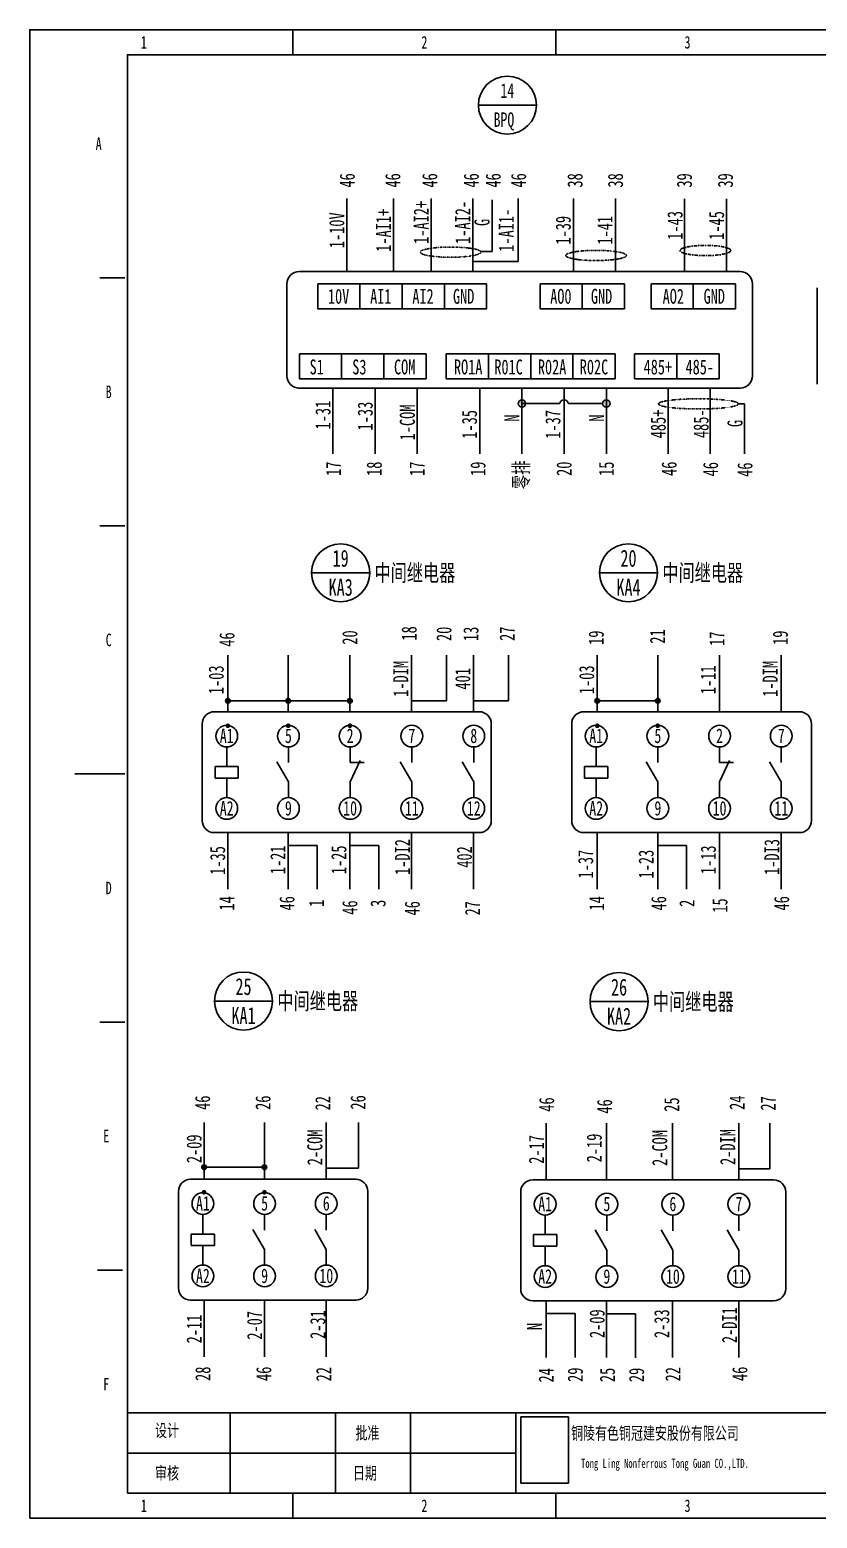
# Model space of a CAD drawing. Header units: millimetres. Extents: x 401220 to 2750366, y -101310 to 943175.
# Drawn here: x 1178257 to 1201419, y 390497 to 434274 of the extents above; entities that cross this region are included whole.
import ezdxf
from ezdxf.enums import TextEntityAlignment as Align

# ---------------------------------------------------------------- set-up
doc = ezdxf.new("R2010")
doc.units = ezdxf.units.MM
doc.linetypes.add('DASHDOT', pattern=[1, 0.5, -0.25, 0, -0.25])
doc.styles.add('IDQSTYLE', font='NSimSun.ttf', dxfattribs={"width": 0.7})
picture_1 = doc.add_image_def('image1.png', size_in_pixel=(137, 191))

msp = doc.modelspace()

# ---------------------------------------------------------------- hatches: boundary and pattern name
h = msp.add_hatch(color=256)
h.dxf.hatch_style = 1
h.paths.add_polyline_path([(1192733.39054, 423387.59762, 0.4142135624), (1192625.41097, 423279.61805, 0.4142135624), (1192733.39054, 423171.63848)])
h.paths.add_polyline_path([(1192841.37011, 423279.61805), (1192733.39054, 423279.61805), (1192733.39054, 423171.63848, 0.4142135624)])
h.paths.add_polyline_path([(1192733.39054, 423387.59762), (1192733.39054, 423279.61805), (1192841.37011, 423279.61805, 0.4142135624)])
h.paths.add_polyline_path([(1195215.88533, 423387.59762, 0.4142135624), (1195107.90576, 423279.61805, 0.4142135624), (1195215.88533, 423171.63848)])
h.paths.add_polyline_path([(1195215.88533, 423387.59762), (1195215.88533, 423171.63848, 0.4142135624), (1195323.8649, 423279.61805, 0.4142135624)])
h = msp.add_hatch(color=256)
h.dxf.hatch_style = 1
h.paths.add_polyline_path([(1184083.39217, 414609.13061, 0.4142135624), (1184014.01341, 414539.75186), (1184083.39217, 414539.75186)])
h.paths.add_polyline_path([(1184083.39217, 414539.75186), (1184014.01341, 414539.75186, 0.4142135624), (1184083.39217, 414470.3731)])
h.paths.add_polyline_path([(1184152.77093, 414539.75186, 0.4142135624), (1184083.39217, 414609.13061), (1184083.39217, 414470.3731, 0.4142135624)])
h = msp.add_hatch(color=256)
h.dxf.hatch_style = 1
h.paths.add_polyline_path([(1185858.72736, 414609.13061, 0.4142135624), (1185789.3486, 414539.75186), (1185858.72736, 414539.75186)])
h.paths.add_polyline_path([(1185858.72736, 414539.75186), (1185789.3486, 414539.75186, 0.4142135624), (1185858.72736, 414470.3731)])
h.paths.add_polyline_path([(1185928.10611, 414539.75186, 0.4142135624), (1185858.72736, 414609.13061), (1185858.72736, 414470.3731, 0.4142135624)])
h = msp.add_hatch(color=256)
h.dxf.hatch_style = 1
h.paths.add_polyline_path([(1187673.45888, 414609.13061, 0.4142135624), (1187604.08012, 414539.75186), (1187673.45888, 414539.75186)])
h.paths.add_polyline_path([(1187673.45888, 414539.75186), (1187604.08012, 414539.75186, 0.4142135624), (1187673.45888, 414470.3731)])
h.paths.add_polyline_path([(1187742.83764, 414539.75186, 0.4142135624), (1187673.45888, 414609.13061), (1187673.45888, 414470.3731, 0.4142135624)])
h = msp.add_hatch(color=256)
h.dxf.hatch_style = 1
h.paths.add_polyline_path([(1194950.65404, 414609.13061, 0.4142135624), (1194881.27529, 414539.75186), (1194950.65404, 414539.75186)])
h.paths.add_polyline_path([(1194950.65404, 414539.75186), (1194881.27529, 414539.75186, 0.4142135624), (1194950.65404, 414470.3731)])
h.paths.add_polyline_path([(1195020.0328, 414539.75186, 0.4142135624), (1194950.65404, 414609.13061), (1194950.65404, 414470.3731, 0.4142135624)])
h = msp.add_hatch(color=256)
h.dxf.hatch_style = 1
h.paths.add_polyline_path([(1196725.98923, 414609.13061, 0.4142135624), (1196656.61047, 414539.75186), (1196725.98923, 414539.75186)])
h.paths.add_polyline_path([(1196725.98923, 414539.75186), (1196656.61047, 414539.75186, 0.4142135624), (1196725.98923, 414470.3731)])
h.paths.add_polyline_path([(1196795.36799, 414539.75186, 0.4142135624), (1196725.98923, 414609.13061), (1196725.98923, 414470.3731, 0.4142135624)])
h = msp.add_hatch(color=256)
h.dxf.hatch_style = 1
h.paths.add_polyline_path([(1184083.39217, 413874.1064, 0.4142135624), (1184014.01341, 413804.72764), (1184083.39217, 413804.72764)])
h.paths.add_polyline_path([(1184083.39217, 413804.72764), (1184014.01341, 413804.72764, 0.4142135624), (1184083.39217, 413735.34888)])
h.paths.add_polyline_path([(1184152.77093, 413804.72764, 0.4142135624), (1184083.39217, 413874.1064), (1184083.39217, 413735.34888, 0.4142135624)])
h = msp.add_hatch(color=256)
h.dxf.hatch_style = 1
h.paths.add_polyline_path([(1185858.72736, 413874.1064, 0.4142135624), (1185789.3486, 413804.72764), (1185858.72736, 413804.72764)])
h.paths.add_polyline_path([(1185858.72736, 413804.72764), (1185789.3486, 413804.72764, 0.4142135624), (1185858.72736, 413735.34888)])
h.paths.add_polyline_path([(1185928.10611, 413804.72764, 0.4142135624), (1185858.72736, 413874.1064), (1185858.72736, 413735.34888, 0.4142135624)])
h = msp.add_hatch(color=256)
h.dxf.hatch_style = 1
h.paths.add_polyline_path([(1187673.45888, 413874.1064, 0.4142135624), (1187604.08012, 413804.72764), (1187673.45888, 413804.72764)])
h.paths.add_polyline_path([(1187673.45888, 413804.72764), (1187604.08012, 413804.72764, 0.4142135624), (1187673.45888, 413735.34888)])
h.paths.add_polyline_path([(1187742.83764, 413804.72764, 0.4142135624), (1187673.45888, 413874.1064), (1187673.45888, 413735.34888, 0.4142135624)])
h = msp.add_hatch(color=256)
h.dxf.hatch_style = 1
h.paths.add_polyline_path([(1194950.65404, 413874.1064, 0.4142135624), (1194881.27529, 413804.72764), (1194950.65404, 413804.72764)])
h.paths.add_polyline_path([(1194950.65404, 413804.72764), (1194881.27529, 413804.72764, 0.4142135624), (1194950.65404, 413735.34888)])
h.paths.add_polyline_path([(1195020.0328, 413804.72764, 0.4142135624), (1194950.65404, 413874.1064), (1194950.65404, 413735.34888, 0.4142135624)])
h = msp.add_hatch(color=256)
h.dxf.hatch_style = 1
h.paths.add_polyline_path([(1196725.98923, 413874.1064, 0.4142135624), (1196656.61047, 413804.72764), (1196725.98923, 413804.72764)])
h.paths.add_polyline_path([(1196725.98923, 413804.72764), (1196656.61047, 413804.72764, 0.4142135624), (1196725.98923, 413735.34888)])
h.paths.add_polyline_path([(1196795.36799, 413804.72764, 0.4142135624), (1196725.98923, 413874.1064), (1196725.98923, 413735.34888, 0.4142135624)])
h = msp.add_hatch(color=256)
h.dxf.hatch_style = 1
h.paths.add_polyline_path([(1183382.90829, 400887.61359, 0.4142135624), (1183313.52953, 400818.23484), (1183382.90829, 400818.23484)])
h.paths.add_polyline_path([(1183382.90829, 400818.23484), (1183313.52953, 400818.23484, 0.4142135624), (1183382.90829, 400748.85608)])
h.paths.add_polyline_path([(1183452.28705, 400818.23484, 0.4142135624), (1183382.90829, 400887.61359), (1183382.90829, 400748.85608, 0.4142135624)])
h = msp.add_hatch(color=256)
h.dxf.hatch_style = 1
h.paths.add_polyline_path([(1185158.24347, 400887.61359, 0.4142135624), (1185088.86472, 400818.23484), (1185158.24347, 400818.23484)])
h.paths.add_polyline_path([(1185158.24347, 400818.23484), (1185088.86472, 400818.23484, 0.4142135624), (1185158.24347, 400748.85608)])
h.paths.add_polyline_path([(1185227.62223, 400818.23484, 0.4142135624), (1185158.24347, 400887.61359), (1185158.24347, 400748.85608, 0.4142135624)])
h = msp.add_hatch(color=256)
h.dxf.hatch_style = 1
h.paths.add_polyline_path([(1183382.90829, 400152.58938, 0.4142135624), (1183313.52953, 400083.21062), (1183382.90829, 400083.21062)])
h.paths.add_polyline_path([(1183382.90829, 400083.21062), (1183313.52953, 400083.21062, 0.4142135624), (1183382.90829, 400013.83186)])
h.paths.add_polyline_path([(1183452.28705, 400083.21062, 0.4142135624), (1183382.90829, 400152.58938), (1183382.90829, 400013.83186, 0.4142135624)])
h = msp.add_hatch(color=256)
h.dxf.hatch_style = 1
h.paths.add_polyline_path([(1185158.24347, 400152.58938, 0.4142135624), (1185088.86472, 400083.21062), (1185158.24347, 400083.21062)])
h.paths.add_polyline_path([(1185158.24347, 400083.21062), (1185088.86472, 400083.21062, 0.4142135624), (1185158.24347, 400013.83186)])
h.paths.add_polyline_path([(1185227.62223, 400083.21062, 0.4142135624), (1185158.24347, 400152.58938), (1185158.24347, 400013.83186, 0.4142135624)])

# ---------------------------------------------------------------- linework, layer by layer
at = {"ltscale": 4}
for p, q in [((1185995.28085, 433536.69009), (1185995.28085, 434273.6704)), ((1193733.57415, 433536.69009), (1193733.57415, 434273.6704)), ((1180320.53243, 426977.56529), (1181057.51274, 426977.56529)), ((1180320.53243, 419681.46018), (1181057.51274, 419681.46018)), ((1179583.55211, 412385.35507), (1181057.51274, 412385.35507)), ((1180320.53243, 405089.24995), (1181057.51274, 405089.24995)), ((1180246.83439, 397793.14484), (1180983.81471, 397793.14484)), ((1181131.21077, 393592.35705), (1241710.99261, 393592.35705)), ((1184152.83006, 393592.35705), (1184152.83006, 391234.02004)), ((1187248.14738, 393592.35705), (1187248.14738, 391234.02004)), ((1189459.08832, 393592.35705), (1189459.08832, 391234.02004)), ((1192554.40564, 393592.35705), (1192554.40564, 391234.02004)), ((1181131.21077, 392413.18855), (1192554.40564, 392413.18855)), ((1185995.28085, 390497.03973), (1185995.28085, 391234.02004)), ((1193733.57415, 390497.03973), (1193733.57415, 391234.02004))]:
    msp.add_line(p, q, dxfattribs=at)
for p, q in [((1191452.95048, 432056.76737), (1193157.88285, 432056.76737)), ((1187579.90659, 427379.63578), (1187579.90659, 429311.06327)), ((1187579.90659, 427165.72007), (1187579.90659, 429097.14755)), ((1188952.17738, 427379.63578), (1188952.17738, 429311.06327)), ((1188952.17738, 427165.72007), (1188952.17738, 429097.14755)), ((1190063.715, 427379.63578), (1190063.715, 429311.06327)), ((1190063.715, 427165.72007), (1190063.715, 429097.14755)), ((1191286.27622, 427379.63578), (1191286.27622, 429311.06327)), ((1191286.27622, 427165.72007), (1191286.27622, 429097.14755)), ((1191855.49872, 427751.71452), (1191855.49872, 429274.77773)), ((1192626.76228, 427457.38665), (1192626.76228, 429311.06327)), ((1194248.37533, 427379.63578), (1194248.37533, 429311.06327)), ((1194248.37533, 427165.72007), (1194248.37533, 429097.14755)), ((1195489.62272, 427379.63578), (1195489.62272, 429311.06327)), ((1195489.62272, 427165.72007), (1195489.62272, 429097.14755)), ((1197513.91359, 427365.59559), (1197513.91359, 429297.02307)), ((1197513.91359, 427165.72007), (1197513.91359, 429097.14755)), ((1198755.16098, 427365.59559), (1198755.16098, 429297.02307)), ((1198755.16098, 427165.72007), (1198755.16098, 429097.14755)), ((1191521.44426, 427751.71452), (1191855.49872, 427751.71452)), ((1191286.27622, 427457.38665), (1192495.89243, 427457.38665)), ((1192495.89243, 427457.38665), (1192626.76228, 427457.38665)), ((1186188.04206, 427165.72007), (1199148.15252, 427165.72007)), ((1186727.92396, 426800.1153), (1186727.92396, 426068.90576)), ((1187599.33849, 426800.1153), (1186868.12895, 426800.1153)), ((1187969.17136, 426800.1153), (1187969.17136, 426068.90576)), ((1187969.17136, 426800.1153), (1187969.17136, 426068.90576)), ((1187969.17136, 426068.90576), (1187969.17136, 426800.1153)), ((1188840.58589, 426800.1153), (1188109.37634, 426800.1153)), ((1189210.41875, 426800.1153), (1189210.41875, 426068.90576)), ((1189210.41875, 426800.1153), (1189210.41875, 426068.90576)), ((1189210.41875, 426068.90576), (1189210.41875, 426800.1153)), ((1190081.83328, 426800.1153), (1189350.62374, 426800.1153)), ((1191182.87569, 426800.1153), (1190451.66615, 426800.1153)), ((1190451.66615, 426800.1153), (1190451.66615, 426068.90576)), ((1190451.66615, 426068.90576), (1190451.66615, 426800.1153)), ((1193265.36931, 426800.1153), (1193265.36931, 426068.90576)), ((1194136.78384, 426800.1153), (1193405.57429, 426800.1153)), ((1195237.82625, 426800.1153), (1194506.6167, 426800.1153)), ((1194506.6167, 426800.1153), (1194506.6167, 426068.90576)), ((1194506.6167, 426068.90576), (1194506.6167, 426800.1153)), ((1201419.09169, 426681.08307), (1201419.09169, 423846.365)), ((1186868.12895, 426068.90576), (1187599.33849, 426068.90576)), ((1188109.37634, 426068.90576), (1188840.58589, 426068.90576)), ((1189350.62374, 426068.90576), (1190081.83328, 426068.90576)), ((1190451.66615, 426068.90576), (1191182.87569, 426068.90576)), ((1190591.87114, 426068.90576), (1191323.08068, 426068.90576)), ((1193405.57429, 426068.90576), (1194136.78384, 426068.90576)), ((1194506.6167, 426068.90576), (1195237.82625, 426068.90576)), ((1194646.82169, 426068.90576), (1195378.03123, 426068.90576)), ((1196671.11256, 426068.90576), (1197402.3221, 426068.90576)), ((1197912.35995, 426068.90576), (1198643.56949, 426068.90576)), ((1187430.21257, 424739.48911), (1187430.21257, 424008.27957)), ((1187430.21257, 424008.27957), (1187430.21257, 424739.48911)), ((1186329.17016, 424008.27957), (1187060.3797, 424008.27957)), ((1187430.21257, 424008.27957), (1188161.42212, 424008.27957)), ((1187570.41756, 424008.27957), (1188301.6271, 424008.27957)), ((1190649.34211, 424008.27957), (1191380.55165, 424008.27957)), ((1191890.5895, 424008.27957), (1192621.79904, 424008.27957)), ((1187171.9712, 421800.68335), (1187171.9712, 423732.11084)), ((1188413.21859, 421800.68335), (1188413.21859, 423732.11084)), ((1189654.46599, 421800.68335), (1189654.46599, 423732.11084)), ((1191492.14314, 421800.68335), (1191492.14314, 423732.11084)), ((1192733.39054, 421800.68335), (1192733.39054, 423732.11084)), ((1193974.63793, 421800.68335), (1193974.63793, 423732.11084)), ((1195215.88533, 421800.68335), (1195215.88533, 423732.11084)), ((1197032.1667, 421800.68335), (1197032.1667, 423732.11084)), ((1198268.97616, 423732.11084), (1199148.15252, 423732.11084)), ((1198273.41409, 421800.68335), (1198273.41409, 423732.11084)), ((1192733.39054, 423279.61805), (1193848.37799, 423279.61805)), ((1194099.67836, 423279.61805), (1195107.90576, 423279.61805)), ((1199105.25927, 423269.36422), (1199281.11453, 423269.36422)), ((1199281.11453, 423269.36422), (1199281.11453, 421800.68335)), ((1186548.02144, 418303.67232), (1188254.82815, 418303.67232)), ((1195013.87996, 418303.67232), (1196720.68667, 418303.67232)), ((1184083.39217, 414216.52202), (1184083.39217, 415882.92011)), ((1184083.39217, 414216.52202), (1184083.39217, 415882.92011)), ((1185858.72736, 414216.52202), (1185858.72736, 415882.92011)), ((1185858.72736, 414216.52202), (1185858.72736, 415882.92011)), ((1187673.45888, 414216.52202), (1187673.45888, 415882.92011)), ((1187673.45888, 414216.52202), (1187673.45888, 415882.92011)), ((1189488.19041, 414216.52202), (1189488.19041, 415882.92011)), ((1189488.19041, 414216.52202), (1189488.19041, 415882.92011)), ((1190512.62086, 414804.08581), (1190512.62086, 415882.92011)), ((1190512.62086, 414539.75186), (1190512.62086, 415882.92011)), ((1190512.62086, 414804.08581), (1190512.62086, 415882.92011)), ((1190512.62086, 414539.75186), (1190512.62086, 415882.92011)), ((1191310.70834, 414216.61716), (1191310.70834, 415883.01525)), ((1191310.70834, 414216.61716), (1191310.70834, 415883.01525)), ((1192335.1388, 414539.75186), (1192335.1388, 415882.92011)), ((1192335.1388, 414539.75186), (1192335.1388, 415882.92011)), ((1194950.65404, 414216.52202), (1194950.65404, 415882.92011)), ((1194950.65404, 414216.52202), (1194950.65404, 415882.92011)), ((1196725.98923, 414216.52202), (1196725.98923, 415882.92011)), ((1196725.98923, 414216.52202), (1196725.98923, 415882.92011)), ((1198540.72075, 414216.52202), (1198540.72075, 415882.92011)), ((1198540.72075, 414216.52202), (1198540.72075, 415882.92011)), ((1200355.45228, 414216.52202), (1200355.45228, 415882.92011)), ((1200355.45228, 414216.52202), (1200355.45228, 415882.92011)), ((1187095.42881, 414216.52202), (1183685.83321, 414216.52202)), ((1187095.42881, 414216.52202), (1183685.83321, 414216.52202)), ((1184083.39217, 414539.75186), (1187673.45888, 414539.75186)), ((1184083.39217, 414539.75186), (1187673.45888, 414539.75186)), ((1191477.42598, 414216.52202), (1187095.42881, 414216.52202)), ((1191477.42598, 414216.52202), (1187095.42881, 414216.52202)), ((1190512.62086, 414539.75186), (1189488.19041, 414539.75186)), ((1192335.1388, 414539.75186), (1191310.70834, 414539.75186)), ((1197618.08836, 414216.52202), (1194553.09509, 414216.52202)), ((1197618.08836, 414216.52202), (1194553.09509, 414216.52202)), ((1200896.69514, 414216.52202), (1194591.70461, 414216.52202)), ((1200896.69514, 414216.52202), (1194591.70461, 414216.52202)), ((1194950.65404, 414539.75186), (1195864.75215, 414539.75186)), ((1194950.65404, 414539.75186), (1195864.75215, 414539.75186)), ((1196725.98923, 414539.75186), (1194950.65404, 414539.75186)), ((1183330.24848, 413860.93729), (1183330.24848, 411016.25944)), ((1183330.24848, 413860.93729), (1183330.24848, 411016.25944)), ((1191833.01071, 411016.25944), (1191833.01071, 413860.93729)), ((1191833.01071, 411016.25944), (1191833.01071, 413860.93729)), ((1194197.51035, 413860.93729), (1194197.51035, 411016.25944)), ((1194197.51035, 413860.93729), (1194197.51035, 411016.25944)), ((1201252.27988, 411016.25944), (1201252.27988, 413860.93729)), ((1201252.27988, 411016.25944), (1201252.27988, 413860.93729)), ((1184049.88958, 413005.07407), (1184049.88955, 412606.81917)), ((1184049.88958, 413005.07407), (1184049.88955, 412606.81917)), ((1184049.88958, 413182.04612), (1184049.88958, 413005.07407)), ((1184049.88958, 413182.04612), (1184049.88958, 413005.07407)), ((1185864.62111, 413005.07407), (1185864.62109, 412720.60628)), ((1185864.62111, 413005.07407), (1185864.62109, 412720.60628)), ((1185864.62111, 413182.04612), (1185864.62111, 413005.07407)), ((1185864.62111, 413182.04612), (1185864.62111, 413005.07407)), ((1187679.35263, 413005.07407), (1187679.35261, 412720.60628)), ((1187679.35263, 413005.07407), (1187679.35261, 412720.60628)), ((1187679.35263, 413182.04612), (1187679.35263, 413005.07407)), ((1187679.35263, 413182.04612), (1187679.35263, 413005.07407)), ((1189494.08416, 413005.07407), (1189494.08414, 412720.60628)), ((1189494.08416, 413005.07407), (1189494.08414, 412720.60628)), ((1189494.08416, 413182.04612), (1189494.08416, 413005.07407)), ((1189494.08416, 413182.04612), (1189494.08416, 413005.07407)), ((1191316.60209, 413005.16921), (1191316.60207, 412720.70143)), ((1191316.60209, 413005.16921), (1191316.60207, 412720.70143)), ((1191316.60209, 413182.14126), (1191316.60209, 413005.16921)), ((1191316.60209, 413182.14126), (1191316.60209, 413005.16921)), ((1194917.15146, 413005.07407), (1194917.15142, 412606.81917)), ((1194917.15146, 413005.07407), (1194917.15142, 412606.81917)), ((1194917.15146, 413182.04612), (1194917.15146, 413005.07407)), ((1194917.15146, 413182.04612), (1194917.15146, 413005.07407)), ((1196731.88298, 413005.07407), (1196731.88296, 412720.60628)), ((1196731.88298, 413005.07407), (1196731.88296, 412720.60628)), ((1196731.88298, 413182.04612), (1196731.88298, 413005.07407)), ((1196731.88298, 413182.04612), (1196731.88298, 413005.07407)), ((1198546.6145, 413005.07407), (1198546.61448, 412720.60628)), ((1198546.6145, 413005.07407), (1198546.61448, 412720.60628)), ((1198546.6145, 413182.04612), (1198546.6145, 413005.07407)), ((1198546.6145, 413182.04612), (1198546.6145, 413005.07407)), ((1200361.34603, 413005.07407), (1200361.34601, 412720.60628)), ((1200361.34603, 413005.07407), (1200361.34601, 412720.60628)), ((1200361.34603, 413182.04612), (1200361.34603, 413005.07407)), ((1200361.34603, 413182.04612), (1200361.34603, 413005.07407)), ((1183708.52821, 412606.8192), (1183708.52818, 412265.45785)), ((1183708.52821, 412606.8192), (1183708.52818, 412265.45785)), ((1184391.25089, 412606.81914), (1183708.52821, 412606.8192)), ((1184391.25089, 412606.81914), (1183708.52821, 412606.8192)), ((1184391.25087, 412265.4578), (1184391.25089, 412606.81914)), ((1184391.25087, 412265.4578), (1184391.25089, 412606.81914)), ((1185864.62104, 412151.67071), (1185523.25975, 412742.92593)), ((1185864.62104, 412151.67071), (1185523.25975, 412742.92593)), ((1187679.35256, 412151.67172), (1187972.0512, 412785.20649)), ((1187679.35256, 412151.67172), (1187972.0512, 412785.20649)), ((1187679.35261, 412720.60628), (1188091.6643, 412720.60628)), ((1189494.08409, 412151.67071), (1189152.72279, 412742.92593)), ((1189494.08409, 412151.67071), (1189152.72279, 412742.92593)), ((1191316.60203, 412151.76586), (1190975.24073, 412743.02107)), ((1191316.60203, 412151.76586), (1190975.24073, 412743.02107)), ((1194575.79008, 412606.8192), (1194575.79005, 412265.45785)), ((1194575.79008, 412606.8192), (1194575.79005, 412265.45785)), ((1195258.51277, 412606.81914), (1194575.79008, 412606.8192)), ((1195258.51277, 412606.81914), (1194575.79008, 412606.8192)), ((1195258.51274, 412265.4578), (1195258.51277, 412606.81914)), ((1195258.51274, 412265.4578), (1195258.51277, 412606.81914)), ((1196731.88291, 412151.67071), (1196390.52162, 412742.92593)), ((1196731.88291, 412151.67071), (1196390.52162, 412742.92593)), ((1198546.61444, 412151.67172), (1198839.31308, 412785.20649)), ((1198546.61444, 412151.67172), (1198839.31308, 412785.20649)), ((1198546.61448, 412720.60628), (1198958.92617, 412720.60628)), ((1200361.34596, 412151.67071), (1200019.98467, 412742.92593)), ((1200361.34596, 412151.67071), (1200019.98467, 412742.92593)), ((1183708.52818, 412265.45785), (1184391.25087, 412265.4578)), ((1183708.52818, 412265.45785), (1184391.25087, 412265.4578)), ((1184049.88952, 412265.45783), (1184049.88949, 411867.20293)), ((1184049.88952, 412265.45783), (1184049.88949, 411867.20293)), ((1185864.62102, 411867.20293), (1185864.62104, 412151.67071)), ((1185864.62102, 411867.20293), (1185864.62104, 412151.67071)), ((1187679.35254, 411867.20293), (1187679.35256, 412151.67071)), ((1187679.35254, 411867.20293), (1187679.35256, 412151.67071)), ((1189494.08407, 411867.20293), (1189494.08409, 412151.67071)), ((1189494.08407, 411867.20293), (1189494.08409, 412151.67071)), ((1191316.602, 411867.29807), (1191316.60203, 412151.76586)), ((1191316.602, 411867.29807), (1191316.60203, 412151.76586)), ((1194575.79005, 412265.45785), (1195258.51274, 412265.4578)), ((1194575.79005, 412265.45785), (1195258.51274, 412265.4578)), ((1194917.1514, 412265.45783), (1194917.15136, 411867.20293)), ((1194917.1514, 412265.45783), (1194917.15136, 411867.20293)), ((1196731.88289, 411867.20293), (1196731.88291, 412151.67071)), ((1196731.88289, 411867.20293), (1196731.88291, 412151.67071)), ((1198546.61441, 411867.20293), (1198546.61444, 412151.67071)), ((1198546.61441, 411867.20293), (1198546.61444, 412151.67071)), ((1200361.34594, 411867.20293), (1200361.34596, 412151.67071)), ((1200361.34594, 411867.20293), (1200361.34596, 412151.67071)), ((1184049.88958, 411867.20293), (1184049.88958, 411693.15193)), ((1184049.88958, 411867.20293), (1184049.88958, 411693.15193)), ((1185864.62111, 411867.20293), (1185864.62111, 411693.15193)), ((1185864.62111, 411867.20293), (1185864.62111, 411693.15193)), ((1187679.35263, 411867.20293), (1187679.35263, 411693.15193)), ((1187679.35263, 411867.20293), (1187679.35263, 411693.15193)), ((1189494.08416, 411867.20293), (1189494.08416, 411693.15193)), ((1189494.08416, 411867.20293), (1189494.08416, 411693.15193)), ((1191316.60209, 411867.29807), (1191316.60209, 411693.24707)), ((1191316.60209, 411867.29807), (1191316.60209, 411693.24707)), ((1194917.15146, 411867.20293), (1194917.15146, 411693.15193)), ((1194917.15146, 411867.20293), (1194917.15146, 411693.15193)), ((1196731.88298, 411867.20293), (1196731.88298, 411693.15193)), ((1196731.88298, 411867.20293), (1196731.88298, 411693.15193)), ((1198546.6145, 411867.20293), (1198546.6145, 411693.15193)), ((1198546.6145, 411867.20293), (1198546.6145, 411693.15193)), ((1200361.34603, 411867.20293), (1200361.34603, 411693.15193)), ((1200361.34603, 411867.20293), (1200361.34603, 411693.15193)), ((1183685.83321, 410660.6747), (1187371.85299, 410660.6747)), ((1183685.83321, 410660.6747), (1187371.85299, 410660.6747)), ((1184083.39217, 408994.27661), (1184083.39217, 410660.6747)), ((1184083.39217, 408994.27661), (1184083.39217, 410660.6747)), ((1185858.72736, 408994.27661), (1185858.72736, 410660.6747)), ((1185858.72736, 408994.27661), (1185858.72736, 410660.6747)), ((1187371.85299, 410660.6747), (1191477.42598, 410660.6747)), ((1187371.85299, 410660.6747), (1191477.42598, 410660.6747)), ((1187673.45888, 408994.27661), (1187673.45888, 410660.6747)), ((1187673.45888, 408994.27661), (1187673.45888, 410660.6747)), ((1189488.19041, 408994.27661), (1189488.19041, 410660.6747)), ((1189488.19041, 408994.27661), (1189488.19041, 410660.6747)), ((1191310.70834, 408994.37176), (1191310.70834, 410660.76985)), ((1191310.70834, 408994.37176), (1191310.70834, 410660.76985)), ((1194553.09509, 410660.6747), (1197618.08836, 410660.6747)), ((1194553.09509, 410660.6747), (1197618.08836, 410660.6747)), ((1194591.70461, 410660.6747), (1200896.69514, 410660.6747)), ((1194591.70461, 410660.6747), (1200896.69514, 410660.6747)), ((1194950.65404, 408994.27661), (1194950.65404, 410660.6747)), ((1194950.65404, 408994.27661), (1194950.65404, 410660.6747)), ((1196725.98923, 408994.27661), (1196725.98923, 410660.6747)), ((1196725.98923, 408994.27661), (1196725.98923, 410660.6747)), ((1198540.72075, 408994.27661), (1198540.72075, 410660.6747)), ((1198540.72075, 408994.27661), (1198540.72075, 410660.6747)), ((1200355.45228, 408994.27661), (1200355.45228, 410660.6747)), ((1200355.45228, 408994.27661), (1200355.45228, 410660.6747)), ((1186705.77981, 410284.25823), (1185858.72736, 410284.25823)), ((1186705.77981, 410284.25823), (1185858.72736, 410284.25823)), ((1186705.77981, 410284.25823), (1186705.77981, 408994.27661)), ((1186705.77981, 410284.25823), (1186705.77981, 408994.27661)), ((1188520.51133, 410284.25823), (1187673.45888, 410284.25823)), ((1188520.51133, 410284.25823), (1187673.45888, 410284.25823)), ((1188520.51133, 410284.25823), (1188520.51133, 408994.27661)), ((1188520.51133, 410284.25823), (1188520.51133, 408994.27661)), ((1197573.04168, 410284.25823), (1196725.98923, 410284.25823)), ((1197573.04168, 410284.25823), (1196725.98923, 410284.25823)), ((1197573.04168, 410284.25823), (1197573.04168, 408994.27661)), ((1197573.04168, 410284.25823), (1197573.04168, 408994.27661)), ((1183690.87942, 405707.45679), (1185397.68613, 405707.45679)), ((1194736.31921, 405689.63327), (1196443.12592, 405689.63327)), ((1183382.90829, 400465.59657), (1183382.90829, 402131.99466)), ((1183382.90829, 400465.59657), (1183382.90829, 402131.99466)), ((1185158.24347, 400465.59657), (1185158.24347, 402131.99466)), ((1185158.24347, 400465.59657), (1185158.24347, 402131.99466)), ((1186972.975, 400465.59657), (1186972.975, 402131.99466)), ((1186972.975, 400465.59657), (1186972.975, 402131.99466)), ((1187924.43281, 401053.16036), (1187924.43281, 402131.99466)), ((1187924.43281, 400788.82641), (1187924.43281, 402131.99466)), ((1187924.43281, 401053.16036), (1187924.43281, 402131.99466)), ((1187924.43281, 400788.82641), (1187924.43281, 402131.99466)), ((1193449.43063, 400447.77305), (1193449.43063, 402114.17114)), ((1193449.43063, 400447.77305), (1193449.43063, 402114.17114)), ((1195224.76581, 400447.77305), (1195224.76581, 402114.17114)), ((1195224.76581, 400447.77305), (1195224.76581, 402114.17114)), ((1197166.48155, 400447.77305), (1197166.48155, 402114.17114)), ((1197166.48155, 400447.77305), (1197166.48155, 402114.17114)), ((1199108.1973, 400447.77305), (1199108.1973, 402114.17114)), ((1199108.1973, 400447.77305), (1199108.1973, 402114.17114)), ((1200022.29541, 400771.00289), (1200022.29541, 402114.17114)), ((1200022.29541, 400771.00289), (1200022.29541, 402114.17114)), ((1185158.24347, 400818.23484), (1183382.90829, 400818.23484)), ((1186972.975, 400788.82641), (1187924.43281, 400788.82641)), ((1186972.975, 400788.82641), (1187924.43281, 400788.82641)), ((1199108.1973, 400771.00289), (1200022.29541, 400771.00289)), ((1199108.1973, 400771.00289), (1200022.29541, 400771.00289)), ((1186050.34261, 400465.59657), (1182985.34933, 400465.59657)), ((1186050.34261, 400465.59657), (1182985.34933, 400465.59657)), ((1187845.88203, 400465.59657), (1183049.82959, 400465.59657)), ((1187845.88203, 400465.59657), (1183049.82959, 400465.59657)), ((1186671.3691, 400465.59657), (1183606.37583, 400465.59657)), ((1186671.3691, 400465.59657), (1183606.37583, 400465.59657)), ((1197089.57447, 400447.77305), (1193051.87167, 400447.77305)), ((1197089.57447, 400447.77305), (1193051.87167, 400447.77305)), ((1200135.59156, 400447.77305), (1197089.57447, 400447.77305)), ((1200135.59156, 400447.77305), (1197089.57447, 400447.77305)), ((1182629.7646, 400110.01184), (1182629.7646, 397265.33399)), ((1182629.7646, 400110.01184), (1182629.7646, 397265.33399)), ((1188201.46676, 397265.33399), (1188201.46676, 400110.01184)), ((1188201.46676, 397265.33399), (1188201.46676, 400110.01184)), ((1192696.28694, 400092.18832), (1192696.28694, 397247.51047)), ((1192696.28694, 400092.18832), (1192696.28694, 397247.51047)), ((1200491.17629, 397247.51047), (1200491.17629, 400092.18832)), ((1200491.17629, 397247.51047), (1200491.17629, 400092.18832)), ((1183349.4057, 399254.14862), (1183349.40567, 398855.89372)), ((1183349.4057, 399254.14862), (1183349.40567, 398855.89372)), ((1183349.4057, 399431.12067), (1183349.4057, 399254.14862)), ((1183349.4057, 399431.12067), (1183349.4057, 399254.14862)), ((1185164.13723, 399254.14862), (1185164.1372, 398969.68083)), ((1185164.13723, 399254.14862), (1185164.1372, 398969.68083)), ((1185164.13723, 399431.12067), (1185164.13723, 399254.14862)), ((1185164.13723, 399431.12067), (1185164.13723, 399254.14862)), ((1186978.86875, 399254.14862), (1186978.86873, 398969.68083)), ((1186978.86875, 399254.14862), (1186978.86873, 398969.68083)), ((1186978.86875, 399431.12067), (1186978.86875, 399254.14862)), ((1186978.86875, 399431.12067), (1186978.86875, 399254.14862)), ((1193415.92804, 399413.29715), (1193415.92804, 399236.3251)), ((1193415.92804, 399413.29715), (1193415.92804, 399236.3251)), ((1195230.65956, 399413.29715), (1195230.65956, 399236.3251)), ((1195230.65956, 399413.29715), (1195230.65956, 399236.3251)), ((1197172.37531, 399413.29715), (1197172.37531, 399236.3251)), ((1197172.37531, 399413.29715), (1197172.37531, 399236.3251)), ((1199114.09105, 399413.29715), (1199114.09105, 399236.3251)), ((1199114.09105, 399413.29715), (1199114.09105, 399236.3251)), ((1183008.04433, 398855.89374), (1183008.0443, 398514.5324)), ((1183008.04433, 398855.89374), (1183008.0443, 398514.5324)), ((1183690.76701, 398855.89369), (1183008.04433, 398855.89374)), ((1183690.76701, 398855.89369), (1183008.04433, 398855.89374)), ((1183690.76698, 398514.53235), (1183690.76701, 398855.89369)), ((1183690.76698, 398514.53235), (1183690.76701, 398855.89369)), ((1185164.13716, 398400.74526), (1184822.77586, 398992.00048)), ((1185164.13716, 398400.74526), (1184822.77586, 398992.00048)), ((1186978.86868, 398400.74613), (1186637.50739, 398992.00135)), ((1186978.86868, 398400.74613), (1186637.50739, 398992.00135)), ((1193074.56667, 398838.07023), (1193074.56664, 398496.70888)), ((1193074.56667, 398838.07023), (1193074.56664, 398496.70888)), ((1193757.28935, 398838.07017), (1193074.56667, 398838.07023)), ((1193757.28935, 398838.07017), (1193074.56667, 398838.07023)), ((1193415.92804, 399236.3251), (1193415.92801, 398838.0702)), ((1193415.92804, 399236.3251), (1193415.92801, 398838.0702)), ((1193757.28932, 398496.70883), (1193757.28935, 398838.07017)), ((1193757.28932, 398496.70883), (1193757.28935, 398838.07017)), ((1195230.6595, 398382.92189), (1194889.2982, 398974.17711)), ((1195230.6595, 398382.92189), (1194889.2982, 398974.17711)), ((1195230.65956, 399236.3251), (1195230.65954, 398951.85731)), ((1195230.65956, 399236.3251), (1195230.65954, 398951.85731)), ((1197172.37524, 398382.92189), (1196831.01394, 398974.17711)), ((1197172.37524, 398382.92189), (1196831.01394, 398974.17711)), ((1197172.37531, 399236.3251), (1197172.37528, 398951.85731)), ((1197172.37531, 399236.3251), (1197172.37528, 398951.85731)), ((1199114.09098, 398382.92189), (1198772.72969, 398974.17711)), ((1199114.09098, 398382.92189), (1198772.72969, 398974.17711)), ((1199114.09105, 399236.3251), (1199114.09103, 398951.85731)), ((1199114.09105, 399236.3251), (1199114.09103, 398951.85731)), ((1183008.0443, 398514.5324), (1183690.76698, 398514.53235)), ((1183008.0443, 398514.5324), (1183690.76698, 398514.53235)), ((1183349.40564, 398514.53238), (1183349.40561, 398116.27748)), ((1183349.40564, 398514.53238), (1183349.40561, 398116.27748)), ((1185164.13713, 398116.27748), (1185164.13716, 398400.74526)), ((1185164.13713, 398116.27748), (1185164.13716, 398400.74526)), ((1186978.86866, 398116.27748), (1186978.86868, 398400.74526)), ((1186978.86866, 398116.27748), (1186978.86868, 398400.74526)), ((1193074.56664, 398496.70888), (1193757.28932, 398496.70883)), ((1193074.56664, 398496.70888), (1193757.28932, 398496.70883)), ((1193415.92798, 398496.70886), (1193415.92795, 398098.45396)), ((1193415.92798, 398496.70886), (1193415.92795, 398098.45396)), ((1195230.65947, 398098.45396), (1195230.6595, 398382.92174)), ((1195230.65947, 398098.45396), (1195230.6595, 398382.92174)), ((1195230.65947, 398098.45396), (1195230.6595, 398382.92174)), ((1195230.65947, 398098.45396), (1195230.6595, 398382.92174)), ((1197172.37521, 398098.45396), (1197172.37524, 398382.92174)), ((1197172.37521, 398098.45396), (1197172.37524, 398382.92174)), ((1199114.09096, 398098.45396), (1199114.09098, 398382.92174)), ((1199114.09096, 398098.45396), (1199114.09098, 398382.92174)), ((1183349.4057, 398116.27748), (1183349.4057, 397942.22648)), ((1183349.4057, 398116.27748), (1183349.4057, 397942.22648)), ((1185164.13723, 398116.27748), (1185164.13723, 397942.22648)), ((1185164.13723, 398116.27748), (1185164.13723, 397942.22648)), ((1186978.86875, 398116.27748), (1186978.86875, 397942.22648)), ((1186978.86875, 398116.27748), (1186978.86875, 397942.22648)), ((1193415.92804, 398098.45396), (1193415.92804, 397924.40296)), ((1193415.92804, 398098.45396), (1193415.92804, 397924.40296)), ((1195230.65956, 398098.45396), (1195230.65956, 397924.40296)), ((1195230.65956, 398098.45396), (1195230.65956, 397924.40296)), ((1197172.37531, 398098.45396), (1197172.37531, 397924.40296)), ((1197172.37531, 398098.45396), (1197172.37531, 397924.40296)), ((1199114.09105, 398098.45396), (1199114.09105, 397924.40296)), ((1199114.09105, 398098.45396), (1199114.09105, 397924.40296)), ((1182985.34933, 396909.74925), (1186050.34261, 396909.74925)), ((1182985.34933, 396909.74925), (1186050.34261, 396909.74925)), ((1183049.82959, 396909.74925), (1187845.88203, 396909.74925)), ((1183049.82959, 396909.74925), (1187845.88203, 396909.74925)), ((1183382.90829, 395243.35116), (1183382.90829, 396909.74925)), ((1183382.90829, 395243.35116), (1183382.90829, 396909.74925)), ((1183606.37583, 396909.74925), (1186671.3691, 396909.74925)), ((1183606.37583, 396909.74925), (1186671.3691, 396909.74925)), ((1185158.24347, 395243.35116), (1185158.24347, 396909.74925)), ((1185158.24347, 395243.35116), (1185158.24347, 396909.74925)), ((1186972.975, 395243.35116), (1186972.975, 396909.74925)), ((1186972.975, 395243.35116), (1186972.975, 396909.74925)), ((1193051.87167, 396891.92574), (1197089.57447, 396891.92574)), ((1193051.87167, 396891.92574), (1197089.57447, 396891.92574)), ((1193449.43063, 395225.52765), (1193449.43063, 396891.92574)), ((1193449.43063, 395225.52765), (1193449.43063, 396891.92574)), ((1193449.43063, 395225.52765), (1193449.43063, 396891.92574)), ((1193449.43063, 395225.52765), (1193449.43063, 396891.92574)), ((1195224.76581, 395225.52765), (1195224.76581, 396891.92574)), ((1195224.76581, 395225.52765), (1195224.76581, 396891.92574)), ((1197089.57447, 396891.92574), (1200135.59156, 396891.92574)), ((1197089.57447, 396891.92574), (1200135.59156, 396891.92574)), ((1197166.48155, 395225.52765), (1197166.48155, 396891.92574)), ((1197166.48155, 395225.52765), (1197166.48155, 396891.92574)), ((1199108.1973, 395225.52765), (1199108.1973, 396891.92574)), ((1199108.1973, 395225.52765), (1199108.1973, 396891.92574)), ((1194296.48308, 396515.50926), (1193449.43063, 396515.50926)), ((1194296.48308, 396515.50926), (1193449.43063, 396515.50926)), ((1194296.48308, 396515.50926), (1194296.48308, 395225.52765)), ((1194296.48308, 396515.50926), (1194296.48308, 395225.52765)), ((1194296.48308, 396515.50926), (1194296.48308, 395225.52765)), ((1194296.48308, 396515.50926), (1194296.48308, 395225.52765)), ((1196071.81827, 396505.89839), (1195224.76581, 396505.89839)), ((1196071.81827, 396505.89839), (1195224.76581, 396505.89839)), ((1196071.81827, 396505.89839), (1196071.81827, 395215.91677)), ((1196071.81827, 396505.89839), (1196071.81827, 395215.91677)), ((1196071.81827, 396505.89839), (1196071.81827, 395215.91677)), ((1196071.81827, 396505.89839), (1196071.81827, 395215.91677))]:
    msp.add_line(p, q)
at = {"ltscale": 10}
for p, q in [((1185822.43729, 426800.1153), (1185822.43729, 424097.71561)), ((1199513.75729, 426800.1153), (1199513.75729, 424097.71561)), ((1187606.95789, 423732.11084), (1186157.98311, 423732.11084)), ((1196381.47239, 423732.11084), (1187606.95789, 423732.11084)), ((1199148.15298, 423732.11084), (1196381.47239, 423732.11084))]:
    msp.add_line(p, q, dxfattribs=at)
at = {"ltscale": 4}
for points in [[(1178256.98754, 390497.03973), (1242890.16112, 390497.03973), (1242890.16112, 434273.6704), (1178256.98754, 434273.6704)], [(1181131.21077, 391234.02004), (1241710.99261, 391234.02004), (1241710.99261, 433536.69009), (1181131.21077, 433536.69009)]]:
    msp.add_lwpolyline(points, close=True, dxfattribs=at)
for points in [[(1186727.92396, 426800.1153), (1187969.17136, 426800.1153), (1187969.17136, 426068.90576), (1186727.92396, 426068.90576)], [(1187969.17136, 426800.1153), (1189210.41875, 426800.1153), (1189210.41875, 426068.90576), (1187969.17136, 426068.90576)], [(1189210.41875, 426800.1153), (1190451.66615, 426800.1153), (1190451.66615, 426068.90576), (1189210.41875, 426068.90576)], [(1190451.66615, 426800.1153), (1191692.91355, 426800.1153), (1191692.91355, 426068.90576), (1190451.66615, 426068.90576)], [(1193265.36931, 426800.1153), (1194506.6167, 426800.1153), (1194506.6167, 426068.90576), (1193265.36931, 426068.90576)], [(1194506.6167, 426800.1153), (1195747.8641, 426800.1153), (1195747.8641, 426068.90576), (1194506.6167, 426068.90576)], [(1196530.90757, 426800.1153), (1197772.15497, 426800.1153), (1197772.15497, 426068.90576), (1196530.90757, 426068.90576)], [(1197772.15497, 426800.1153), (1199013.40236, 426800.1153), (1199013.40236, 426068.90576), (1197772.15497, 426068.90576)], [(1186188.96518, 424739.48911), (1187430.21257, 424739.48911), (1187430.21257, 424008.27957), (1186188.96518, 424008.27957)], [(1187430.21257, 424739.48911), (1188671.45997, 424739.48911), (1188671.45997, 424008.27957), (1187430.21257, 424008.27957)], [(1188671.45997, 424739.48911), (1189912.70737, 424739.48911), (1189912.70737, 424008.27957), (1188671.45997, 424008.27957)], [(1190509.13712, 424739.48911), (1191750.38452, 424739.48911), (1191750.38452, 424008.27957), (1190509.13712, 424008.27957)], [(1191750.38452, 424739.48911), (1192991.63191, 424739.48911), (1192991.63191, 424008.27957), (1191750.38452, 424008.27957)], [(1192991.63191, 424739.48911), (1194232.87931, 424739.48911), (1194232.87931, 424008.27957), (1192991.63191, 424008.27957)], [(1194232.87931, 424739.48911), (1195474.12671, 424739.48911), (1195474.12671, 424008.27957), (1194232.87931, 424008.27957)], [(1196049.16068, 424739.48911), (1197290.40807, 424739.48911), (1197290.40807, 424008.27957), (1196049.16068, 424008.27957)], [(1197290.40807, 424739.48911), (1198531.65547, 424739.48911), (1198531.65547, 424008.27957), (1197290.40807, 424008.27957)]]:
    msp.add_lwpolyline(points, close=True)
for centre, radius in [((1192305.41666, 432056.76737), 852.46618), ((1192733.39054, 423279.61805), 107.97957), ((1195215.88533, 423279.61805), 107.97957), ((1187401.42479, 418303.67232), 853.40336), ((1195867.28331, 418303.67232), 853.40336), ((1184083.39217, 414539.75186), 69.37876), ((1185858.72736, 414539.75186), 69.37876), ((1187673.45888, 414539.75186), 69.37876), ((1194950.65404, 414539.75186), 69.37876), ((1196725.98923, 414539.75186), 69.37876), ((1184049.88958, 413502.07238), 320.02626), ((1184049.88958, 413502.07238), 320.02626), ((1185864.62111, 413502.07238), 320.02626), ((1185864.62111, 413502.07238), 320.02626), ((1187679.35263, 413502.07238), 320.02626), ((1187679.35263, 413502.07238), 320.02626), ((1189494.08416, 413502.07238), 320.02626), ((1189494.08416, 413502.07238), 320.02626), ((1191316.60209, 413502.16752), 320.02626), ((1191316.60209, 413502.16752), 320.02626), ((1194917.15146, 413502.07238), 320.02626), ((1194917.15146, 413502.07238), 320.02626), ((1196731.88298, 413502.07238), 320.02626), ((1196731.88298, 413502.07238), 320.02626), ((1198546.6145, 413502.07238), 320.02626), ((1198546.6145, 413502.07238), 320.02626), ((1200361.34603, 413502.07238), 320.02626), ((1200361.34603, 413502.07238), 320.02626), ((1184049.88958, 411373.12567), 320.02626), ((1184049.88958, 411373.12567), 320.02626), ((1185864.62111, 411373.12567), 320.02626), ((1185864.62111, 411373.12567), 320.02626), ((1187679.35263, 411373.12567), 320.02626), ((1187679.35263, 411373.12567), 320.02626), ((1189494.08416, 411373.12567), 320.02626), ((1189494.08416, 411373.12567), 320.02626), ((1191316.60209, 411373.22081), 320.02626), ((1191316.60209, 411373.22081), 320.02626), ((1194917.15146, 411373.12567), 320.02626), ((1194917.15146, 411373.12567), 320.02626), ((1196731.88298, 411373.12567), 320.02626), ((1196731.88298, 411373.12567), 320.02626), ((1198546.6145, 411373.12567), 320.02626), ((1198546.6145, 411373.12567), 320.02626), ((1200361.34603, 411373.12567), 320.02626), ((1200361.34603, 411373.12567), 320.02626), ((1184544.28278, 405707.45679), 853.40336), ((1195589.72256, 405689.63327), 853.40336), ((1183382.90829, 400818.23484), 69.37876), ((1185158.24347, 400818.23484), 69.37876), ((1183349.4057, 399751.14693), 320.02626), ((1183349.4057, 399751.14693), 320.02626), ((1185164.13723, 399751.14693), 320.02626), ((1185164.13723, 399751.14693), 320.02626), ((1186978.86875, 399751.14693), 320.02626), ((1186978.86875, 399751.14693), 320.02626), ((1193415.92804, 399733.32341), 320.02626), ((1193415.92804, 399733.32341), 320.02626), ((1195230.65956, 399733.32341), 320.02626), ((1195230.65956, 399733.32341), 320.02626), ((1197172.37531, 399733.32341), 320.02626), ((1197172.37531, 399733.32341), 320.02626), ((1199114.09105, 399733.32341), 320.02626), ((1199114.09105, 399733.32341), 320.02626), ((1183349.4057, 397622.20022), 320.02626), ((1183349.4057, 397622.20022), 320.02626), ((1185164.13723, 397622.20022), 320.02626), ((1185164.13723, 397622.20022), 320.02626), ((1186978.86875, 397622.20022), 320.02626), ((1186978.86875, 397622.20022), 320.02626), ((1193415.92804, 397604.3767), 320.02626), ((1193415.92804, 397604.3767), 320.02626), ((1195230.65956, 397604.3767), 320.02626), ((1195230.65956, 397604.3767), 320.02626), ((1197172.37531, 397604.3767), 320.02626), ((1197172.37531, 397604.3767), 320.02626), ((1199114.09105, 397604.3767), 320.02626), ((1199114.09105, 397604.3767), 320.02626)]:
    msp.add_circle(centre, radius)
at = {"ltscale": 10}
for centre, start, end in [((1186188.04206, 426800.1153), 90, 180), ((1199148.15252, 426800.1153), 0, 90), ((1186188.04206, 424097.71561), 180, 270), ((1199148.15252, 424097.71561), 270, 0)]:
    msp.add_arc(centre, 365.60477, start, end, dxfattribs=at)
for centre, radius, start, end in [((1193974.02817, 423264.75169), 126.52659, 6.747610666, 173.252389334), ((1183685.83321, 413860.93729), 355.58473, 90, 180), ((1183685.83321, 413860.93729), 355.58473, 90, 180), ((1191477.42598, 413860.93729), 355.58473, 0, 90), ((1191477.42598, 413860.93729), 355.58473, 0, 90), ((1194553.09509, 413860.93729), 355.58473, 90, 180), ((1194553.09509, 413860.93729), 355.58473, 90, 180), ((1200896.69514, 413860.93729), 355.58473, 0, 90), ((1200896.69514, 413860.93729), 355.58473, 0, 90), ((1183685.83321, 411016.25944), 355.58473, 180, 270), ((1183685.83321, 411016.25944), 355.58473, 180, 270), ((1191477.42598, 411016.25944), 355.58473, 270, 0), ((1191477.42598, 411016.25944), 355.58473, 270, 0), ((1194553.09509, 411016.25944), 355.58473, 180, 270), ((1194553.09509, 411016.25944), 355.58473, 180, 270), ((1200896.69514, 411016.25944), 355.58473, 270, 0), ((1200896.69514, 411016.25944), 355.58473, 270, 0), ((1182985.34933, 400110.01184), 355.58473, 90, 180), ((1182985.34933, 400110.01184), 355.58473, 90, 180), ((1187845.88203, 400110.01184), 355.58473, 0, 90), ((1187845.88203, 400110.01184), 355.58473, 0, 90), ((1193051.87167, 400092.18832), 355.58473, 90, 180), ((1193051.87167, 400092.18832), 355.58473, 90, 180), ((1200135.59156, 400092.18832), 355.58473, 0, 90), ((1200135.59156, 400092.18832), 355.58473, 0, 90), ((1182985.34933, 397265.33399), 355.58473, 180, 270), ((1182985.34933, 397265.33399), 355.58473, 180, 270), ((1187845.88203, 397265.33399), 355.58473, 270, 0), ((1187845.88203, 397265.33399), 355.58473, 270, 0), ((1193051.87167, 397247.51047), 355.58473, 180, 270), ((1193051.87167, 397247.51047), 355.58473, 180, 270), ((1200135.59156, 397247.51047), 355.58473, 270, 0), ((1200135.59156, 397247.51047), 355.58473, 270, 0)]:
    msp.add_arc(centre, radius, start, end)
at = {"linetype": 'DASHDOT'}
for centre, major_axis, ratio in [((1190636.5931, 427733.33856), (891.56764, 0), 0.1682310727), ((1194915.47242, 427635.94115), (891.56764, 0), 0.1682310727), ((1197926.59815, 423270.93665), (1178.7259, 0), 0.1272470392)]:
    msp.add_ellipse(centre, major_axis=major_axis, ratio=ratio, dxfattribs=at)
at = {"linetype": 'DASHDOT', "ltscale": 200}
msp.add_ellipse((1198130.93246, 427781.53132), major_axis=(743.56384, 0), ratio=0.2017168839, dxfattribs=at)

# ---------------------------------------------------------------- texts
at = {"style": 'IDQSTYLE', "width": 0.7}
for s, p in [('1', (1181610.24798, 433610.38812)), ('2', (1189864.4275, 433610.38812)), ('3', (1197602.7208, 433610.38812)), ('A', (1180283.68341, 430625.61785)), ('B', (1180578.47554, 423329.51274)), ('C', (1180578.47554, 416033.40762)), ('D', (1180578.47554, 408737.30251)), ('E', (1180504.7775, 401441.1974)), ('F', (1180504.7775, 394145.09229)), ('1', (1181610.24798, 390570.73776)), ('2', (1189864.4275, 390570.73776)), ('3', (1197602.7208, 390570.73776))]:
    msp.add_text(s, height=369.22714, dxfattribs=at).set_placement(p, align=Align.BOTTOM_CENTER)
for s, height, p in [('14', 426.233092, (1192305.41666, 432483.00047)), ('BPQ ', 426.233092, (1192305.41666, 431630.53428)), ('19', 497.818624, (1187401.42479, 418730.374)), ('20', 497.818624, (1195867.28331, 418730.374)), ('KA3', 497.818624, (1187401.42479, 417876.97064)), ('KA4', 497.818624, (1195867.28331, 417876.97064)), ('25', 497.818624, (1184544.28278, 406134.15846)), ('26', 497.818624, (1195589.72256, 406116.33495)), ('KA1', 497.818624, (1184544.28278, 405280.75511)), ('KA2', 497.818624, (1195589.72256, 405262.93159))]:
    msp.add_text(s, height=height, dxfattribs=at).set_placement(p, align=Align.MIDDLE_CENTER)
for s, height, p in [('框架断路器配套', 0.142078, (1191452.95048, 432056.76737)), ('中间继电器', 497.818624, (1188397.06204, 418303.67232)), ('中间继电器', 497.818624, (1196862.92056, 418303.67232)), ('中间继电器', 497.818624, (1185539.92002, 405707.45679)), ('中间继电器', 497.818624, (1196585.35981, 405689.63327))]:
    msp.add_text(s, height=height, dxfattribs=at).set_placement(p, align=Align.MIDDLE_LEFT)
for s, height, p in [('46', 443.104155, (1187592.7639, 429842.88865)), ('46', 443.104155, (1188933.31182, 429842.88865)), ('46', 443.104155, (1190020.92866, 429842.88865)), ('46', 443.104155, (1191241.33284, 429842.88865)), ('46', 443.104155, (1191886.31397, 429842.88865)), ('46', 443.104155, (1192632.46922, 429842.88865)), ('38', 443.104155, (1194293.37794, 429842.88865)), ('38', 443.104155, (1195483.22324, 429842.88865)), ('39', 443.104155, (1197511.10006, 429842.88865)), ('39', 443.104155, (1198717.18776, 429842.88865)), ('1-AI2+', 443.104155, (1189769.7042, 428608.47287)), ('1-AI2-', 443.104155, (1190990.77247, 428608.47287)), ('1-10V', 443.104155, (1187285.89579, 428377.06466)), ('1-AI1+', 443.104155, (1188658.16658, 428377.06466)), ('G', 443.10416, (1191558.58743, 428608.47287)), ('1-AI1-', 443.104155, (1192271.28507, 428377.06466)), ('1-39', 443.104155, (1193946.71856, 428377.06466)), ('1-41', 443.104155, (1195174.66594, 428377.06466)), ('1-43', 443.104155, (1197235.28134, 428521.66428)), ('1-45', 443.104155, (1198455.95635, 428518.04918)), ('1-31', 443.104155, (1186877.96039, 422940.90477)), ('1-33', 443.104155, (1188122.17248, 422911.05707)), ('1-COM', 443.104155, (1189362.06933, 422725.35716)), ('1-35', 443.104155, (1191188.56556, 422667.82798)), ('N', 443.10416, (1192436.82035, 422851.94688)), ('1-37', 443.104155, (1193643.06647, 422667.82798)), ('N', 443.10416, (1194927.3289, 422851.94688)), ('485+', 443.104155, (1196739.81828, 422679.29247)), ('485-', 443.104155, (1198000.31601, 422686.8351)), ('G', 443.10416, (1199000.41095, 422694.37799)), ('零排', 443.104155, (1192707.86082, 421183.09391)), ('17', 443.104155, (1187191.23887, 421362.71905)), ('18', 443.104155, (1188387.12341, 421362.71905)), ('17', 443.104155, (1189647.07223, 421362.71905)), ('19', 443.104155, (1191439.73083, 421362.71905)), ('20', 443.104155, (1193971.184, 421362.71905)), ('15', 443.104155, (1195214.28874, 421362.71905)), ('46', 443.104155, (1197060.64539, 421362.71905)), ('46', 443.104155, (1198281.19859, 421349.53135)), ('46', 443.104155, (1199290.62866, 421336.34498)), ('46', 443.104155, (1184055.16175, 416339.24438)), ('20', 443.104155, (1187670.39398, 416399.13081)), ('18', 443.104155, (1189412.78182, 416521.12359)), ('20', 443.104155, (1190438.96881, 416506.2604)), ('13', 443.104155, (1191230.93849, 416506.2604)), ('27', 443.104155, (1192298.78567, 416510.68862)), ('19', 443.104155, (1194915.61634, 416393.90793)), ('21', 443.104155, (1196718.42593, 416428.93506)), ('17', 443.104155, (1198468.70302, 416363.88903)), ('19', 443.104155, (1200332.21458, 416393.90793)), ('1-03', 443.104155, (1183739.54202, 415155.21266)), ('1-DIM', 443.104155, (1189167.49699, 415183.72705)), ('401', 443.104155, (1190990.01492, 415183.8222)), ('1-03', 443.104155, (1194636.09702, 415155.21266)), ('1-11', 443.104155, (1198206.73223, 415155.21266)), ('1-DIM', 443.104155, (1200034.75886, 415183.72705)), ('1-35', 443.104155, (1183779.81459, 409842.07672)), ('1-21', 443.104155, (1185550.83558, 409860.97061)), ('1-25', 443.104155, (1187345.92211, 409860.97061)), ('1-DI2', 443.104155, (1189217.00403, 409944.30945)), ('402', 443.104155, (1191039.52197, 409944.4046)), ('1-13', 443.104155, (1198213.18398, 409860.97061)), ('1-DI3', 443.104155, (1200084.26591, 409944.30945)), ('1-37', 443.104155, (1194606.88683, 409734.18455)), ('1-23', 443.104155, (1196384.63482, 409734.18455)), ('14', 443.104155, (1184051.19589, 408581.72729)), ('46', 443.104155, (1185821.39446, 408581.72729)), ('1', 443.10416, (1186690.55562, 408581.72729)), ('46', 443.104155, (1187668.56365, 408456.37563)), ('3', 443.10416, (1188501.31225, 408581.72729)), ('46', 443.104155, (1189505.13044, 408435.50654)), ('27', 443.104155, (1191278.4511, 408435.50654)), ('14', 443.104155, (1194929.70071, 408581.72729)), ('46', 443.104155, (1196754.74727, 408581.72729)), ('2', 443.10416, (1197585.92702, 408581.72729)), ('15', 443.104155, (1198555.69645, 408518.7367)), ('46', 443.104155, (1200369.35252, 408581.72729)), ('46', 443.104155, (1183338.47208, 402718.05909)), ('26', 443.104155, (1185116.03539, 402718.05909)), ('22', 443.104155, (1186875.71434, 402701.37747)), ('26', 443.104155, (1187910.10071, 402726.79432)), ('46', 443.104155, (1193458.75442, 402663.3929)), ('46', 443.104155, (1195163.14117, 402607.75648)), ('25', 443.104155, (1197136.78293, 402662.31296)), ('24', 443.104155, (1199058.72284, 402718.05909)), ('27', 443.104155, (1199974.01051, 402698.88684)), ('2-COM', 443.104155, (1186641.31353, 401404.28721)), ('2-COM', 443.104155, (1196785.68722, 401386.46369)), ('2-DIM', 443.104155, (1198784.44373, 401414.97808)), ('2-09', 443.104155, (1183090.26371, 401362.21247)), ('2-17', 443.104155, (1193156.78605, 401344.38895)), ('2-19', 443.104155, (1194858.20264, 401386.46369)), ('2-09', 443.104155, (1194943.00677, 396218.21666)), ('2-DI1', 443.104155, (1198837.01093, 396175.56048)), ('2-11', 443.104155, (1183090.26371, 396060.8512)), ('2-07', 443.104155, (1184868.35187, 396170.13444)), ('2-31', 443.104155, (1186726.16741, 396192.01608)), ('N', 443.10416, (1193105.4139, 396136.76605)), ('2-33', 443.104155, (1196845.14722, 396218.50812)), ('28', 443.104155, (1183347.62934, 394745.9482)), ('46', 443.104155, (1185138.38451, 394744.30676)), ('22', 443.104155, (1186900.83848, 394731.45865)), ('24', 443.104155, (1193445.87145, 394700.00645)), ('29', 443.104155, (1194301.97571, 394718.74084)), ('25', 443.104155, (1195246.22568, 394711.01456)), ('29', 443.104155, (1196103.62607, 394711.01456)), ('22', 443.104155, (1197175.09978, 394731.45865)), ('46', 443.104155, (1199140.74177, 394744.30676))]:
    msp.add_text(s, height=height, rotation=90, dxfattribs=at).set_placement(p, align=Align.MIDDLE_CENTER)
for s, p in [('10V', (1187027.84287, 426215.14766)), ('AI1', (1188269.09027, 426215.14766)), ('AI2', (1189510.33767, 426215.14766)), ('GND', (1190707.05714, 426215.14766)), ('AO0', (1193565.28822, 426215.14766)), ('GND', (1194762.0077, 426215.14766)), ('AO2', (1196872.44641, 426215.14766)), ('GND', (1198076.27471, 426215.14766)), ('S1', (1186488.88409, 424137.81001)), ('S3', (1187742.79998, 424137.81001)), ('COM', (1188970.93328, 424137.81001)), ('RO1A', (1190734.63, 424137.81001)), ('R01C', (1191921.74836, 424137.81001)), ('R02A', (1193202.73313, 424137.81001)), ('R02C', (1194435.46986, 424137.81001)), ('485+', (1196314.03644, 424137.81001)), ('485-', (1197546.77316, 424137.81001))]:
    msp.add_text(s, height=438.725725, dxfattribs=at).set_placement(p)
for s, height, p in [('A1', 426.701678, (1184049.88958, 413296.70105)), ('A1', 426.701678, (1184049.88958, 413296.70105)), ('5', 426.70168, (1185864.62111, 413296.70105)), ('5', 426.70168, (1185864.62111, 413296.70105)), ('2', 426.70168, (1187679.35263, 413296.70105)), ('7', 426.70168, (1189494.08416, 413296.70105)), ('7', 426.70168, (1189494.08416, 413296.70105)), ('8', 426.70168, (1191316.60209, 413296.79619)), ('A1', 426.701678, (1194917.15146, 413296.70105)), ('A1', 426.701678, (1194917.15146, 413296.70105)), ('5', 426.70168, (1196731.88298, 413296.70105)), ('5', 426.70168, (1196731.88298, 413296.70105)), ('2', 426.70168, (1198546.6145, 413296.70105)), ('7', 426.70168, (1200361.34603, 413296.70105)), ('7', 426.70168, (1200361.34603, 413296.70105)), ('A2', 426.701678, (1184049.88958, 411163.91796)), ('A2', 426.701678, (1184049.88958, 411163.91796)), ('9', 426.70168, (1185864.62111, 411163.91796)), ('9', 426.70168, (1185864.62111, 411163.91796)), ('10', 426.701678, (1187679.35263, 411163.91796)), ('10', 426.701678, (1187679.35263, 411163.91796)), ('11', 426.701678, (1189494.08416, 411163.91796)), ('11', 426.701678, (1189494.08416, 411163.91796)), ('12', 426.701678, (1191316.60209, 411164.0131)), ('A2', 426.701678, (1194917.15146, 411163.91796)), ('A2', 426.701678, (1194917.15146, 411163.91796)), ('9', 426.70168, (1196731.88298, 411163.91796)), ('9', 426.70168, (1196731.88298, 411163.91796)), ('10', 426.701678, (1198546.6145, 411163.91796)), ('10', 426.701678, (1198546.6145, 411163.91796)), ('11', 426.701678, (1200361.34603, 411163.91796)), ('11', 426.701678, (1200361.34603, 411163.91796)), ('A1', 426.701678, (1183349.4057, 399545.7756)), ('A1', 426.701678, (1183349.4057, 399545.7756)), ('5', 426.70168, (1185164.13723, 399545.7756)), ('5', 426.70168, (1185164.13723, 399545.7756)), ('6', 426.70168, (1186978.86875, 399545.7756)), ('6', 426.70168, (1186978.86875, 399545.7756)), ('A1', 426.701678, (1193415.92804, 399527.95208)), ('A1', 426.701678, (1193415.92804, 399527.95208)), ('5', 426.70168, (1195230.65956, 399527.95208)), ('6', 426.70168, (1197172.37531, 399527.95208)), ('6', 426.70168, (1197172.37531, 399527.95208)), ('7', 426.70168, (1199114.09105, 399527.95208)), ('7', 426.70168, (1199114.09105, 399527.95208)), ('A2', 426.701678, (1183349.4057, 397412.99251)), ('A2', 426.701678, (1183349.4057, 397412.99251)), ('9', 426.70168, (1185164.13723, 397412.99251)), ('9', 426.70168, (1185164.13723, 397412.99251)), ('10', 426.701678, (1186978.86875, 397412.99251)), ('10', 426.701678, (1186978.86875, 397412.99251)), ('A2', 426.701678, (1193415.92804, 397395.16899)), ('A2', 426.701678, (1193415.92804, 397395.16899)), ('9', 426.70168, (1195230.65956, 397395.16899)), ('9', 426.70168, (1195230.65956, 397395.16899)), ('10', 426.701678, (1197172.37531, 397395.16899)), ('10', 426.701678, (1197172.37531, 397395.16899)), ('11', 426.701678, (1199114.09105, 397395.16899))]:
    msp.add_text(s, height=height, dxfattribs=at).set_placement(p, align=Align.CENTER)
for s, p in [('设计', (1181941.88912, 392781.6787)), ('批准', (1187837.73163, 392707.98067)), ('审核', (1181941.88912, 391528.81217)), ('日期', (1187764.0336, 391528.81217))]:
    msp.add_text(s, height=369.227138, dxfattribs=at).set_placement(p, align=Align.BOTTOM_LEFT)
for s, height, p in [('铜陵有色铜冠建安股份有限公司', 369.2271375, (1194177.37076, 393181.7886)), ('Tong Ling Nonferrous Tong Guan CO.,LTD.', 265.843539, (1194472.16288, 392244.39092))]:
    msp.add_text(s, height=height, dxfattribs=at).set_placement(p, align=Align.TOP_LEFT)

# ---------------------------------------------------------------- pictures from other files: only their frames are drawn
image = msp.add_image(picture_1, insert=(1192701.80171, 391528.81217), size_in_units=(1400.2626, 1952.19092))
image.dxf.flags = 11

doc.saveas('drawing.dxf')
